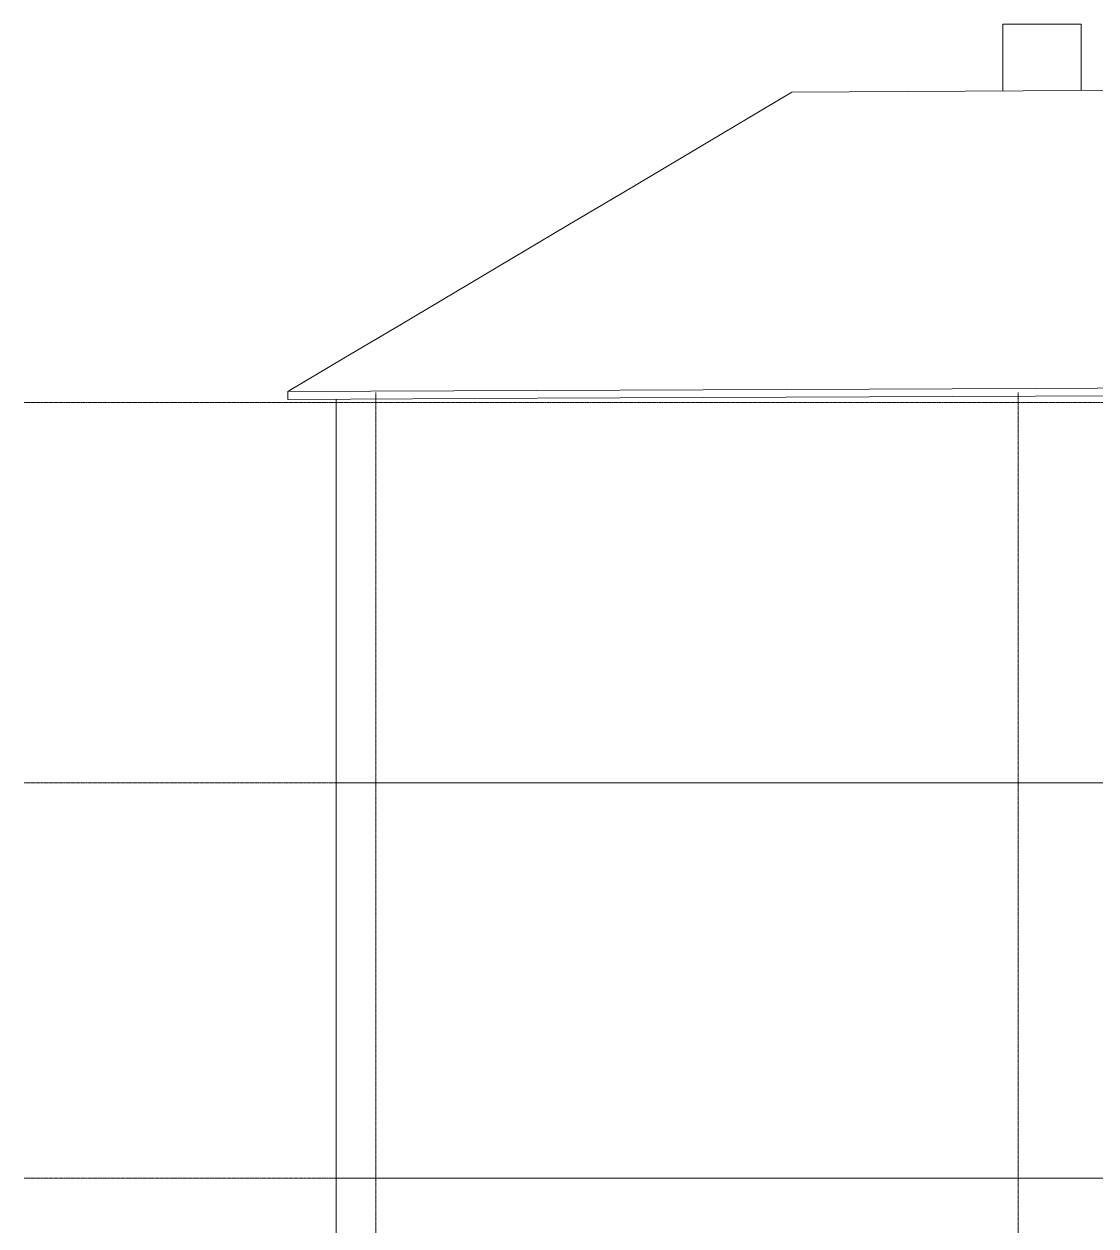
# Model space of a CAD drawing. Header units: millimetres. Extents: x -46915 to 9656, y -6969 to 19630.
# Drawn here: x -46915 to -36072, y 7466 to 19630 of the extents above; entities that cross this region are included whole.
import ezdxf

# ---------------------------------------------------------------- set-up
doc = ezdxf.new("R2010")
doc.units = ezdxf.units.MM
doc.linetypes.add('ADSK_Линия сетки', pattern=[25, 20, -2.5, 0, -2.5])
for name, color, linetype, lineweight in [('Крыша', 7, 'Continuous', 9), ('Оси', 7, 'Continuous', 9), ('Стены внутренние', 7, 'Continuous', 9), ('Стены наружные', 7, 'Continuous', 9), ('Уровни', 7, 'Continuous', 9)]:
    doc.layers.add(name, color=color, linetype=linetype, lineweight=lineweight)

msp = doc.modelspace()

# ---------------------------------------------------------------- linework, layer by layer
at = {"layer": 'Крыша'}
for p, q in [((-44202, 15937), (-44247, 15910)), ((-44247, 15910), (-44247, 15829)), ((-44244, 15831), (-44247, 15829))]:
    msp.add_line(p, q, dxfattribs=at)
at = {"layer": 'Крыша', "flags": 128}
for points in [[(-12817, 19090), (-15742, 19073), (-18668, 19057), (-21594, 19040), (-24520, 19023), (-27446, 19007), (-30371, 18990), (-33297, 18973), (-36223, 18957), (-39149, 18940)], [(-39149, 18940), (-39715, 18603), (-40282, 18267), (-40848, 17930), (-41415, 17593), (-41981, 17257), (-42548, 16920), (-43114, 16583), (-43681, 16247), (-44247, 15910)], [(-44247, 15910), (-41727, 15921), (-39206, 15932), (-36686, 15943), (-34166, 15954), (-31645, 15966), (-29125, 15977), (-26605, 15988), (-24085, 15999), (-21564, 16010)], [(-21564, 15930), (-24084, 15919), (-26604, 15908), (-29124, 15897), (-31644, 15886), (-34164, 15875), (-36684, 15864), (-39204, 15853), (-41724, 15842), (-44244, 15831)]]:
    msp.add_lwpolyline(points, dxfattribs=at)
at = {"layer": 'Оси', "linetype": 'ADSK_Линия сетки'}
for p, q in [((-43357, -6169), (-43357, 15900)), ((-36857, -6169), (-36857, 15900))]:
    msp.add_line(p, q, dxfattribs=at)
at = {"layer": 'Стены внутренние'}
for p, q in [((-37015, 18952), (-37015, 19630)), ((-36221, 19630), (-37015, 19630)), ((-36221, 18957), (-36221, 19630))]:
    msp.add_line(p, q, dxfattribs=at)
at = {"layer": 'Стены наружные'}
for p, q in [((-43759, -400), (-43759, 15833)), ((-20799, 11950), (-43759, 11950)), ((-20799, 7950), (-43759, 7950))]:
    msp.add_line(p, q, dxfattribs=at)
at = {"layer": 'Уровни', "linetype": 'ADSK_Линия сетки', "lineweight": 20}
for p, q in [((5133, 15800), (-46915, 15800)), ((5133, 11950), (-46915, 11950)), ((5133, 7950), (-46915, 7950))]:
    msp.add_line(p, q, dxfattribs=at)

doc.saveas('drawing.dxf')
